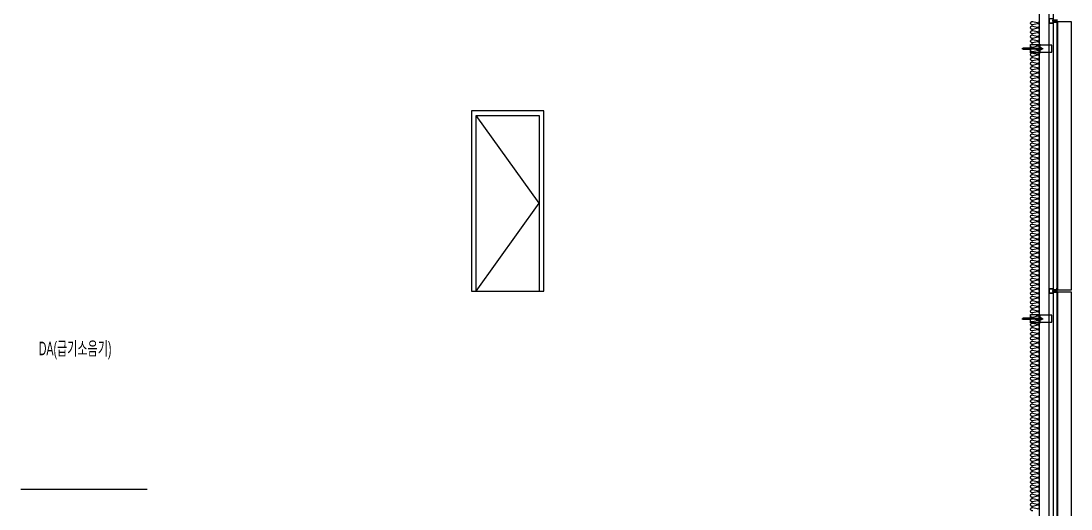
# Model space of a CAD drawing. Header units: millimetres. Extents: x -75040 to 92617, y -36837 to 48530.
# Drawn here: x 76200 to 87850, y 12328 to 17750 of the extents above; entities that cross this region are included whole.
import ezdxf
from ezdxf.enums import TextEntityAlignment as Align

# ---------------------------------------------------------------- set-up
doc = ezdxf.new("R2010")
doc.units = ezdxf.units.MM
doc.header["$LTSCALE"] = 60
doc.layers.add('A-CON', color=2, linetype='Continuous', lineweight=9)
for name, color, linetype in [('A-ELE-9', 9, 'Continuous'), ('A-ETC-8', 8, 'Continuous'), ('A-FIN', 6, 'Continuous'), ('A-HAT-MATL', 8, 'Continuous'), ('HAT', 8, 'Continuous')]:
    doc.layers.add(name, color=color, linetype=linetype)
doc.layers.add('NOPLOT', color=191, linetype='Continuous', plot=False)
doc.layers.add('NOPLOT-TEXT', color=11, linetype='Continuous', plot=False)
doc.styles.add('Gtx', font='')
doc.styles.get('Gtx').set_extended_font_data('Dotum')

# ---------------------------------------------------------------- blocks, each defined once
blk = doc.blocks.new('A$C632c858f')
at = {"layer": 'A-ETC-8'}
blk.add_arc((-3, 0), 24, 341.8248, 18.1752, dxfattribs=at)
blk.add_ellipse((34, 0), major_axis=(7.59, 0), ratio=0.987937, dxfattribs=at)
at = {"layer": 'NOPLOT'}
blk.add_line((0, 0), (58, 0), dxfattribs=at)
for points in [[(0, 8), (41, 8)], [(0, -7), (41, -7)]]:
    blk.add_lwpolyline(points, dxfattribs=at)
blk = doc.blocks.new('A$Cae507117')
at = {"layer": 'A-ETC-8'}
for points in [[(-50, 0), (-50, -50), (0, -50), (0, 0)], [(-46.8, -3.2), (-46.8, -46.8), (-3.2, -46.8), (-3.2, -3.2)]]:
    blk.add_lwpolyline(points, close=True, dxfattribs=at)
blk = doc.blocks.new('너트 M12')
for p, q in [((-9, 0), (9, 0)), ((-10, -9), (-10, -1)), ((9, -10), (-9, -10)), ((0, -8), (0, -1)), ((10, -1), (10, -9))]:
    blk.add_line(p, q)
for centre, start, end in [((-9, -1), 90, 180), ((-9, -9), 180, 270), ((9, -1), 0, 90), ((9, -9), 270, 0)]:
    blk.add_arc(centre, 0.5, start, end)
at = {"extrusion": (0, 0, -1)}
for centre, major_axis, ratio, start_param, end_param in [((-5, -1), (-4.75, 0.31), 0.185359, -0.024388, 3.141593), ((5, -1), (4.75, 0.31), 0.185108, 3.141593, 6.30754), ((-5, -9), (4.75, 0.31), 0.187111, 0, 3.166211), ((5, -9), (-4.75, 0.31), 0.185991, 3.117121, 6.283185)]:
    blk.add_ellipse(centre, major_axis=major_axis, ratio=ratio, start_param=start_param, end_param=end_param, dxfattribs=at)
blk = doc.blocks.new('A$C72d8c3b6')
at = {"layer": 'A-ETC-8'}
for p, q in [((94, 0), (-141, 0)), ((-131, 4), (-129, 6)), ((-121, 4), (-131, 4)), ((-131, -5), (-131, 4)), ((-121, 6), (-129, 6)), ((-129, -6), (-129, 6)), ((0, 6), (-109, 6)), ((0, 6), (54, 6)), ((54, -6), (54, 6)), ((54, 6), (57, 6)), ((57, -6), (57, 6)), ((71, 4), (57, 4)), ((58, 6), (58, -6)), ((61, 6), (58, 6)), ((61, 6), (76, 6)), ((62, -2), (62, 2)), ((66, 2), (66, 2)), ((66, 1), (73, 1)), ((71, 4), (82, 6)), ((76, 3), (74, 2)), ((77, 5), (77, 4)), ((82, 6), (83, 6)), ((84, 4), (84, -5)), ((-121, -5), (-131, -5)), ((-131, -5), (-129, -6)), ((-121, -6), (-129, -6)), ((-109, -6), (0, -6)), ((54, -6), (0, -6)), ((57, -6), (54, -6)), ((71, -5), (57, -5)), ((61, -6), (58, -6)), ((76, -6), (61, -6)), ((66, -1), (73, -1)), ((66, -2), (66, -2)), ((82, -6), (71, -5)), ((76, -3), (74, -2)), ((77, -4), (77, -5)), ((83, -6), (82, -6))]:
    blk.add_line(p, q, dxfattribs=at)
for points in [[(-238, 40), (-103, 40), (-103, -40), (-238, -40)], [(-109, 15), (-109, -15), (-111, -15), (-111, 15)], [(-103, -40), (-109, -40), (-109, 40), (-103, 40)], [(-100, 45), (-100, -45), (0, -45), (0, 45)]]:
    blk.add_lwpolyline(points, close=True, dxfattribs=at)
blk.add_lwpolyline([(-103, 47), (-103, -48, 0.414214), (-102, -49), (-100, -49), (-100, 48), (-102, 48, 0.414214)], format="xyb", close=True, dxfattribs=at)
for centre, radius, start, end in [((64, 2), 2, 90, 180), ((64, 2), 2, 0, 90), ((66, 2), 0.5, 180, 270), ((73, 4), 3, 270, 303.6901), ((76, 5), 1, 0, 90), ((76, 4), 1, 303.6901, 0), ((83, 4), 1.5, 0, 90), ((64, -2), 2, 180, 270), ((64, -2), 2, 270, 0), ((66, -2), 0.5, 90, 180), ((73, -4), 3, 56.3099, 90), ((76, -4), 1, 0, 56.3099), ((76, -5), 1, 270, 0), ((83, -5), 1.5, 270, 0)]:
    blk.add_arc(centre, radius, start, end, dxfattribs=at)
at = {"layer": 'A-ETC-8', "rotation": 270}
blk.add_blockref('너트 M12', (-111, 0), dxfattribs=at)
blk = doc.blocks.new('A$Cd65bf199')
at = {"layer": 'HAT', "linetype": 'Continuous', "elevation": 0}
blk.add_lwpolyline([(0, 0), (800, 0), (800, 2000), (0, 2000)], close=True, dxfattribs=at)
for points in [[(50, 0), (50, 1950), (750, 1950), (750, 0)], [(50, 0), (750, 975), (50, 1950)]]:
    blk.add_lwpolyline(points, dxfattribs=at)

msp = doc.modelspace()

# ---------------------------------------------------------------- linework, layer by layer
at = {"layer": 'A-ELE-9'}
msp.add_lwpolyline([(87700, 17742.5), (87850, 17742.5), (87850, 14757.5), (87700, 14757.5)], dxfattribs=at)
at = {"layer": 'A-ELE-9', "elevation": 0}
msp.add_lwpolyline([(87700, 14742.5), (87850, 14742.5), (87850, 11757.5), (87700, 11757.5)], dxfattribs=at)
at = {"layer": 'A-ETC-8'}
for p, q in [((87605, 47009.7), (87605, 680)), ((87655, 680), (87655, 47009.7))]:
    msp.add_line(p, q, dxfattribs=at)
msp.add_lwpolyline([(87692, 17738.5), (87657, 17738.5), (87657, 17749.5), (87655, 17749.5), (87655, 17736.5), (87690.3, 17736.5, 0.2265409), (87694, 17732.8), (87694, 17718.1), (87696, 17718.1), (87696, 17734.5, -0.4142136)], format="xyb", close=True, dxfattribs=at)
at = {"layer": 'A-ETC-8', "elevation": 0}
for points in [[(87692, 14761.5), (87657, 14761.5), (87657, 14750.5), (87655, 14750.5), (87655, 14763.5), (87690.3, 14763.5, -0.2265409), (87694, 14767.2), (87694, 14781.9), (87696, 14781.9), (87696, 14765.5, 0.4142136)], [(87692, 14738.5), (87657, 14738.5), (87657, 14749.5), (87655, 14749.5), (87655, 14736.5), (87690.3, 14736.5, 0.2265409), (87694, 14732.8), (87694, 14718.1), (87696, 14718.1), (87696, 14734.5, -0.4142136)]]:
    msp.add_lwpolyline(points, format="xyb", close=True, dxfattribs=at)
at = {"layer": 'A-FIN'}
msp.add_line((76200, 12550), (77600, 12550), dxfattribs=at)
msp.add_lwpolyline([(87659, 17738.5), (87659, 17742.5), (87700, 17742.5), (87700, 14757.5), (87659, 14757.5), (87659, 14761.5), (87696, 14761.5), (87696, 17738.5), (87659, 17738.5)], close=True, dxfattribs=at)
at = {"layer": 'A-FIN', "elevation": 0}
msp.add_lwpolyline([(87659, 14738.5), (87659, 14742.5), (87700, 14742.5), (87700, 11757.5), (87659, 11757.5), (87659, 11761.5), (87696, 11761.5), (87696, 14738.5), (87659, 14738.5)], close=True, dxfattribs=at)
at = {"layer": 'A-HAT-MATL'}
msp.add_line((87500, -150), (87500, 47009.7), dxfattribs=at)
msp.add_lwpolyline([(87427.1, 12307.1, -1.4491979), (87427.1, 12344.5), (87472.9, 12332.1, 0.5248557), (87500, 12350.8, 0.5248557), (87472.9, 12369.5), (87427.1, 12357.1, -1.4491979), (87427.1, 12394.5), (87472.9, 12382.1, 0.5248557), (87500, 12400.8, 0.5248557), (87472.9, 12419.5), (87427.1, 12407.1, -1.4491979), (87427.1, 12444.5), (87472.9, 12432.1, 0.5248557), (87500, 12450.8, 0.5248557), (87472.9, 12469.5), (87427.1, 12457.1, -1.4491979), (87427.1, 12494.5), (87472.9, 12482.1, 0.5248557), (87500, 12500.8, 0.5248557), (87472.9, 12519.5), (87427.1, 12507.1, -1.4491979), (87427.1, 12544.5), (87472.9, 12532.1, 0.5248557), (87500, 12550.8, 0.5248557), (87472.9, 12569.5), (87427.1, 12557.1, -1.4491979), (87427.1, 12594.5), (87472.9, 12582.1, 0.5248557), (87500, 12600.8, 0.5248557), (87472.9, 12619.5), (87427.1, 12607.1, -1.4491979), (87427.1, 12644.5), (87472.9, 12632.1, 0.5248557), (87500, 12650.8, 0.5248557), (87472.9, 12669.5), (87427.1, 12657.1, -1.4491979), (87427.1, 12694.5), (87472.9, 12682.1, 0.5248557), (87500, 12700.8, 0.5248557), (87472.9, 12719.5), (87427.1, 12707.1, -1.4491979), (87427.1, 12744.5), (87472.9, 12732.1, 0.5248557), (87500, 12750.8, 0.5248557), (87472.9, 12769.5), (87427.1, 12757.1, -1.4491979), (87427.1, 12794.5), (87472.9, 12782.1, 0.5248557), (87500, 12800.8, 0.5248557), (87472.9, 12819.5), (87427.1, 12807.1, -1.4491979), (87427.1, 12844.5), (87472.9, 12832.1, 0.5248557), (87500, 12850.8, 0.5248557), (87472.9, 12869.5), (87427.1, 12857.1, -1.4491979), (87427.1, 12894.5), (87472.9, 12882.1, 0.5248557), (87500, 12900.8, 0.5248557), (87472.9, 12919.5), (87427.1, 12907.1, -1.4491979), (87427.1, 12944.5), (87472.9, 12932.1, 0.5248557), (87500, 12950.8, 0.5248557), (87472.9, 12969.5), (87427.1, 12957.1, -1.4491979), (87427.1, 12994.5), (87472.9, 12982.1, 0.5248557), (87500, 13000.8, 0.5248557), (87472.9, 13019.5), (87427.1, 13007.1, -1.4491979), (87427.1, 13044.5), (87472.9, 13032.1, 0.5248557), (87500, 13050.8, 0.5248557), (87472.9, 13069.5), (87427.1, 13057.1, -1.4491979), (87427.1, 13094.5), (87472.9, 13082.1, 0.5248557), (87500, 13100.8, 0.5248557), (87472.9, 13119.5), (87427.1, 13107.1, -1.4491979), (87427.1, 13144.5), (87472.9, 13132.1, 0.5248557), (87500, 13150.8, 0.5248557), (87472.9, 13169.5), (87427.1, 13157.1, -1.4491979), (87427.1, 13194.5), (87472.9, 13182.1, 0.5248557), (87500, 13200.8, 0.5248557), (87472.9, 13219.5), (87427.1, 13207.1, -1.4491979), (87427.1, 13244.5), (87472.9, 13232.1, 0.5248557), (87500, 13250.8, 0.5248557), (87472.9, 13269.5), (87427.1, 13257.1, -1.4491979), (87427.1, 13294.5), (87472.9, 13282.1, 0.5248557), (87500, 13300.8, 0.5248557), (87472.9, 13319.5), (87427.1, 13307.1, -1.4491979), (87427.1, 13344.5), (87472.9, 13332.1, 0.5248557), (87500, 13350.8, 0.5248557), (87472.9, 13369.5), (87427.1, 13357.1, -1.4491979), (87427.1, 13394.5), (87472.9, 13382.1, 0.5248557), (87500, 13400.8, 0.5248557), (87472.9, 13419.5), (87427.1, 13407.1, -1.4491979), (87427.1, 13444.5), (87472.9, 13432.1, 0.5248557), (87500, 13450.8, 0.5248557), (87472.9, 13469.5), (87427.1, 13457.1, -1.4491979), (87427.1, 13494.5), (87472.9, 13482.1, 0.5248557), (87500, 13500.8, 0.5248557), (87472.9, 13519.5), (87427.1, 13507.1, -1.4491979), (87427.1, 13544.5), (87472.9, 13532.1, 0.5248557), (87500, 13550.8, 0.5248557), (87472.9, 13569.5), (87427.1, 13557.1, -1.4491979), (87427.1, 13594.5), (87472.9, 13582.1, 0.5248557), (87500, 13600.8, 0.5248557), (87472.9, 13619.5), (87427.1, 13607.1, -1.4491979), (87427.1, 13644.5), (87472.9, 13632.1, 0.522727), (87500, 13650.7, 0.522727), (87472.9, 13669.2), (87427.1, 13656.8, -1.4491979), (87427.1, 13694.2), (87472.9, 13681.8, 0.5248557), (87500, 13700.5, 0.5248557), (87472.9, 13719.2), (87427.1, 13706.8, -1.4491979), (87427.1, 13744.2), (87472.9, 13731.8, 0.522727), (87500, 13750.4, 0.522727), (87472.9, 13769), (87427.1, 13756.6, -1.4491979), (87427.1, 13794), (87472.9, 13781.6, 0.5248557), (87500, 13800.3, 0.5248557), (87472.9, 13819), (87427.1, 13806.6, -1.4491979), (87427.1, 13844), (87472.9, 13831.6, 0.522727), (87500, 13850.1, 0.522727), (87472.9, 13868.7), (87427.1, 13856.3, -1.4491979), (87427.1, 13893.7), (87472.9, 13881.3, 0.5248557), (87500, 13900, 0.5248557), (87472.9, 13918.7), (87427.1, 13906.3, -1.4491979), (87427.1, 13943.7), (87472.9, 13931.3, 0.5248557), (87500, 13950, 0.5248557), (87472.9, 13968.7), (87427.1, 13956.3, -1.4491979), (87427.1, 13993.7), (87472.9, 13981.3, 0.5248557), (87500, 14000, 0.5248557), (87472.9, 14018.7), (87427.1, 14006.3, -1.4491979), (87427.1, 14043.7), (87472.9, 14031.3, 0.5248557), (87500, 14050, 0.5248557), (87472.9, 14068.7), (87427.1, 14056.3, -1.4491979), (87427.1, 14093.7), (87472.9, 14081.3, 0.5248557), (87500, 14100, 0.5248557), (87472.9, 14118.7), (87427.1, 14106.3, -1.4491979), (87427.1, 14143.7), (87472.9, 14131.3, 0.5248557), (87500, 14150, 0.5248557), (87472.9, 14168.7), (87427.1, 14156.3, -1.4491979), (87427.1, 14193.7), (87472.9, 14181.3, 0.5248557), (87500, 14200, 0.5248557), (87472.9, 14218.7), (87427.1, 14206.3, -1.4491979), (87427.1, 14243.7), (87472.9, 14231.3, 0.5248557), (87500, 14250, 0.5248557), (87472.9, 14268.7), (87427.1, 14256.3, -1.4491979), (87427.1, 14293.7), (87472.9, 14281.3, 0.5248557), (87500, 14300, 0.5248557), (87472.9, 14318.7), (87427.1, 14306.3, -1.4491979), (87427.1, 14343.7), (87472.9, 14331.3, 0.5248557), (87500, 14350, 0.5248557), (87472.9, 14368.7), (87427.1, 14356.3, -1.4491979), (87427.1, 14393.7), (87472.9, 14381.3, 0.5248557), (87500, 14400, 0.5248557), (87472.9, 14418.7), (87427.1, 14406.3, -1.4491979), (87427.1, 14443.7), (87472.9, 14431.3, 0.5248557), (87500, 14450, 0.5248557), (87472.9, 14468.7), (87427.1, 14456.3, -1.4491979), (87427.1, 14493.7), (87472.9, 14481.3, 0.5248557), (87500, 14500, 0.5248557), (87472.9, 14518.7), (87427.1, 14506.3, -1.4491979), (87427.1, 14543.7), (87472.9, 14531.3, 0.5248557), (87500, 14550, 0.5248557), (87472.9, 14568.7), (87427.1, 14556.3, -1.4491979), (87427.1, 14593.7), (87472.9, 14581.3, 0.5248557), (87500, 14600, 0.5248557), (87472.9, 14618.7), (87427.1, 14606.3, -1.4491979), (87427.1, 14643.7), (87472.9, 14631.3, 0.5248557), (87500, 14650, 0.5248557), (87472.9, 14668.7), (87427.1, 14656.3, -1.4491979), (87427.1, 14693.7), (87472.9, 14681.3, 0.5248557), (87500, 14700, 0.5248557), (87472.9, 14718.7), (87427.1, 14706.3, -1.4491979), (87427.1, 14743.7), (87472.9, 14731.3, 0.5248557), (87500, 14750, 0.5248557), (87472.9, 14768.7), (87427.1, 14756.3, -1.4491979), (87427.1, 14793.7), (87472.9, 14781.3, 0.5248557), (87500, 14800, 0.5248557), (87472.9, 14818.7), (87427.1, 14806.3, -1.4491979), (87427.1, 14843.7), (87472.9, 14831.3, 0.5248557), (87500, 14850, 0.5248557), (87472.9, 14868.7), (87427.1, 14856.3, -1.4491979), (87427.1, 14893.7), (87472.9, 14881.3, 0.5248557), (87500, 14900, 0.5248557), (87472.9, 14918.7), (87427.1, 14906.3, -1.4491979), (87427.1, 14943.7), (87472.9, 14931.3, 0.5248557), (87500, 14950, 0.5248557), (87472.9, 14968.7), (87427.1, 14956.3, -1.4491979), (87427.1, 14993.7), (87472.9, 14981.3, 0.5248557), (87500, 15000, 0.5248557), (87472.9, 15018.7), (87427.1, 15006.3, -1.4491979), (87427.1, 15043.7), (87472.9, 15031.3, 0.5248557), (87500, 15050, 0.5248557), (87472.9, 15068.7), (87427.1, 15056.3, -1.4491979), (87427.1, 15093.7), (87472.9, 15081.3, 0.5248557), (87500, 15100, 0.5248557), (87472.9, 15118.7), (87427.1, 15106.3, -1.4491979), (87427.1, 15143.7), (87472.9, 15131.3, 0.5248557), (87500, 15150, 0.5248557), (87472.9, 15168.7), (87427.1, 15156.3, -1.4491979), (87427.1, 15193.7), (87472.9, 15181.3, 0.5248557), (87500, 15200, 0.5248557), (87472.9, 15218.7), (87427.1, 15206.3, -1.4491979), (87427.1, 15243.7), (87472.9, 15231.3, 0.5248557), (87500, 15250, 0.5248557), (87472.9, 15268.7), (87427.1, 15256.3, -1.4491979), (87427.1, 15293.7), (87472.9, 15281.3, 0.5248557), (87500, 15300, 0.5248557), (87472.9, 15318.7), (87427.1, 15306.3, -1.4491979), (87427.1, 15343.7), (87472.9, 15331.3, 0.5248557), (87500, 15350, 0.5248557), (87472.9, 15368.7), (87427.1, 15356.3, -1.4491979), (87427.1, 15393.7), (87472.9, 15381.3, 0.5248557), (87500, 15400, 0.5248557), (87472.9, 15418.7), (87427.1, 15406.3, -1.4491979), (87427.1, 15443.7), (87472.9, 15431.3, 0.5248557), (87500, 15450, 0.5248557), (87472.9, 15468.7), (87427.1, 15456.3, -1.4491979), (87427.1, 15493.7), (87472.9, 15481.3, 0.5248557), (87500, 15500, 0.5248557), (87472.9, 15518.7), (87427.1, 15506.3, -1.4491979), (87427.1, 15543.7), (87472.9, 15531.3, 0.5248557), (87500, 15550, 0.5248557), (87472.9, 15568.7), (87427.1, 15556.3, -1.4491979), (87427.1, 15593.7), (87472.9, 15581.3, 0.5248557), (87500, 15600, 0.5248557), (87472.9, 15618.7), (87427.1, 15606.3, -1.4491979), (87427.1, 15643.7), (87472.9, 15631.3, 0.5248557), (87500, 15650, 0.5248557), (87472.9, 15668.7), (87427.1, 15656.3, -1.4491979), (87427.1, 15693.7), (87472.9, 15681.3, 0.5248557), (87500, 15700, 0.5248557), (87472.9, 15718.7), (87427.1, 15706.3, -1.4491979), (87427.1, 15743.7), (87472.9, 15731.3, 0.5248557), (87500, 15750, 0.5248557), (87472.9, 15768.7), (87427.1, 15756.3, -1.4491979), (87427.1, 15793.7), (87472.9, 15781.3, 0.5248557), (87500, 15800, 0.5248557), (87472.9, 15818.7), (87427.1, 15806.3, -1.4491979), (87427.1, 15843.7), (87472.9, 15831.3, 0.5248557), (87500, 15850, 0.5248557), (87472.9, 15868.7), (87427.1, 15856.3, -1.4491979), (87427.1, 15893.7), (87472.9, 15881.3, 0.5248557), (87500, 15900, 0.5248557), (87472.9, 15918.7), (87427.1, 15906.3, -1.4491979), (87427.1, 15943.7), (87472.9, 15931.3, 0.5248557), (87500, 15950, 0.5248557), (87472.9, 15968.7), (87427.1, 15956.3, -1.4491979), (87427.1, 15993.7), (87472.9, 15981.3, 0.5248557), (87500, 16000, 0.5248557), (87472.9, 16018.7), (87427.1, 16006.3, -1.4491979), (87427.1, 16043.7), (87472.9, 16031.3, 0.5248557), (87500, 16050, 0.5248557), (87472.9, 16068.7), (87427.1, 16056.3, -1.4491979), (87427.1, 16093.7), (87472.9, 16081.3, 0.5248557), (87500, 16100, 0.5248557), (87472.9, 16118.7), (87427.1, 16106.3, -1.4491979), (87427.1, 16143.7), (87472.9, 16131.3, 0.5248557), (87500, 16150, 0.5248557), (87472.9, 16168.7), (87427.1, 16156.3, -1.4491979), (87427.1, 16193.7), (87472.9, 16181.3, 0.5248557), (87500, 16200, 0.5248557), (87472.9, 16218.7), (87427.1, 16206.3, -1.4491979), (87427.1, 16243.7), (87472.9, 16231.3, 0.5248557), (87500, 16250, 0.5248557), (87472.9, 16268.7), (87427.1, 16256.3, -1.4491979), (87427.1, 16293.7), (87472.9, 16281.3, 0.5248557), (87500, 16300, 0.5248557), (87472.9, 16318.7), (87427.1, 16306.3, -1.4491979), (87427.1, 16343.7), (87472.9, 16331.3, 0.5248557), (87500, 16350, 0.5248557), (87472.9, 16368.7), (87427.1, 16356.3, -1.4491979), (87427.1, 16393.7), (87472.9, 16381.3, 0.5248557), (87500, 16400, 0.5248557), (87472.9, 16418.7), (87427.1, 16406.3, -1.4491979), (87427.1, 16443.7), (87472.9, 16431.3, 0.5248557), (87500, 16450, 0.5248557), (87472.9, 16468.7), (87427.1, 16456.3, -1.4491979), (87427.1, 16493.7), (87472.9, 16481.3, 0.5248557), (87500, 16500, 0.5248557), (87472.9, 16518.7), (87427.1, 16506.3, -1.4491979), (87427.1, 16543.7), (87472.9, 16531.3, 0.5248557), (87500, 16550, 0.5248557), (87472.9, 16568.7), (87427.1, 16556.3, -1.4491979), (87427.1, 16593.7), (87472.9, 16581.3, 0.5248557), (87500, 16600, 0.5248557), (87472.9, 16618.7), (87427.1, 16606.3, -1.4491979), (87427.1, 16643.7), (87472.9, 16631.3, 0.5248557), (87500, 16650, 0.5248557), (87472.9, 16668.7), (87427.1, 16656.3, -1.4491979), (87427.1, 16693.7), (87472.9, 16681.3, 0.5248557), (87500, 16700, 0.5248557), (87472.9, 16718.7), (87427.1, 16706.3, -1.4491979), (87427.1, 16743.7), (87472.9, 16731.3, 0.5248557), (87500, 16750, 0.5248557), (87472.9, 16768.7), (87427.1, 16756.3, -1.4491979), (87427.1, 16793.7), (87472.9, 16781.3, 0.5248557), (87500, 16800, 0.5248557), (87472.9, 16818.7), (87427.1, 16806.3, -1.4491979), (87427.1, 16843.7), (87472.9, 16831.3, 0.5248557), (87500, 16850, 0.5248557), (87472.9, 16868.7), (87427.1, 16856.3, -1.4491979), (87427.1, 16893.7), (87472.9, 16881.3, 0.5248557), (87500, 16900, 0.5248557), (87472.9, 16918.7), (87427.1, 16906.3, -1.4491979), (87427.1, 16943.7), (87472.9, 16931.3, 0.5248557), (87500, 16950, 0.5248557), (87472.9, 16968.7), (87427.1, 16956.3, -1.4491979), (87427.1, 16993.7), (87472.9, 16981.3, 0.5248557), (87500, 17000, 0.5248557), (87472.9, 17018.7), (87427.1, 17006.3, -1.4491979), (87427.1, 17043.7), (87472.9, 17031.3, 0.5248557), (87500, 17050, 0.5248557), (87472.9, 17068.7), (87427.1, 17056.3, -1.4491979), (87427.1, 17093.7), (87472.9, 17081.3, 0.5248557), (87500, 17100, 0.5248557), (87472.9, 17118.7), (87427.1, 17106.3, -1.4491979), (87427.1, 17143.7), (87472.9, 17131.3, 0.5248557), (87500, 17150, 0.5248557), (87472.9, 17168.7), (87427.1, 17156.3, -1.4491979), (87427.1, 17193.7), (87472.9, 17181.3, 0.5248557), (87500, 17200, 0.5248557), (87472.9, 17218.7), (87427.1, 17206.3, -1.4491979), (87427.1, 17243.7), (87472.9, 17231.3, 0.5248557), (87500, 17250, 0.5248557), (87472.9, 17268.7), (87427.1, 17256.3, -1.4491979), (87427.1, 17293.7), (87472.9, 17281.3, 0.5248557), (87500, 17300, 0.5248557), (87472.9, 17318.7), (87427.1, 17306.3, -1.4491979), (87427.1, 17343.7), (87472.9, 17331.3, 0.5248557), (87500, 17350, 0.5248557), (87472.9, 17368.7), (87427.1, 17356.3, -1.4491979), (87427.1, 17393.7), (87472.9, 17381.3, 0.5248557), (87500, 17400, 0.5248557), (87472.9, 17418.7), (87427.1, 17406.3, -1.4491979), (87427.1, 17443.7), (87472.9, 17431.3, 0.5248557), (87500, 17450, 0.5248557), (87472.9, 17468.7), (87427.1, 17456.3, -1.4491979), (87427.1, 17493.7), (87472.9, 17481.3, 0.5248557), (87500, 17500, 0.5248557), (87472.9, 17518.7), (87427.1, 17506.3, -1.4491979), (87427.1, 17543.7), (87472.9, 17531.3, 0.5248557), (87500, 17550, 0.5248557), (87472.9, 17568.7), (87427.1, 17556.3, -1.4491979), (87427.1, 17593.7), (87472.9, 17581.3, 0.5248557), (87500, 17600, 0.5248557), (87472.9, 17618.7), (87427.1, 17606.3, -1.4491979), (87427.1, 17643.7), (87472.9, 17631.3, 0.5248557), (87500, 17650, 0.5248557), (87472.9, 17668.7), (87427.1, 17656.3, -1.4491979), (87427.1, 17693.7), (87472.9, 17681.3, 0.5248557), (87500, 17700, 0.5248557), (87472.9, 17718.7), (87427.1, 17706.3, -1.4491979), (87427.1, 17743.7), (87472.9, 17731.3, 0.5248557), (87500, 17750, 0.5248557)], format="xyb", dxfattribs=at)

# ---------------------------------------------------------------- block references
at = {"layer": 'A-CON'}
msp.add_blockref('A$Cd65bf199', (81200, 14750), dxfattribs=at)
at = {"layer": 'A-ETC-8', "rotation": 180}
for name, p in [('A$Cae507117', (87605, 17725)), ('A$C632c858f', (87700, 17750)), ('A$Cae507117', (87605, 14725)), ('A$C632c858f', (87700, 14750))]:
    msp.add_blockref(name, p, dxfattribs=at)
at = {"layer": 'A-ETC-8', "xscale": -1}
for p in [(87400, 17442.5), (87400, 14442.5)]:
    msp.add_blockref('A$C72d8c3b6', p, dxfattribs=at)

# ---------------------------------------------------------------- texts
at = {"layer": 'NOPLOT-TEXT', "style": 'Gtx', "width": 0.6}
msp.add_text('DA(급기소음기)', height=150, dxfattribs=at).set_placement((76800.4, 14098.6), align=Align.MIDDLE)

doc.saveas('drawing.dxf')
